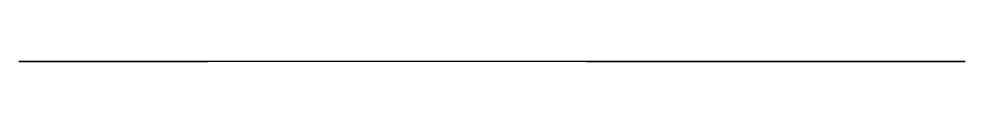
# Model space of a CAD drawing. Extents: x -12.5 to 0, y 0 to 0.
import ezdxf

# ---------------------------------------------------------------- set-up
doc = ezdxf.new("R2010")
doc.units = 0
doc.layers.add('VIPRS_G13', color=7, linetype='Continuous')

# ---------------------------------------------------------------- blocks, each defined once
blk = doc.blocks.new('VIPRS_G13_OCS_ROTATED')
blk.add_lwpolyline([(0, 0), (10, 0, 0.5), (10, 10)], format="xyb")
blk.add_circle((3, 0), 2)
blk.add_arc((0, 0), 5, 0, 90)

msp = doc.modelspace()

# ---------------------------------------------------------------- block references
at = {"layer": 'VIPRS_G13', "extrusion": (0, 1, 0)}
msp.add_blockref('VIPRS_G13_OCS_ROTATED', (0, 0), dxfattribs=at)

doc.saveas('drawing.dxf')
